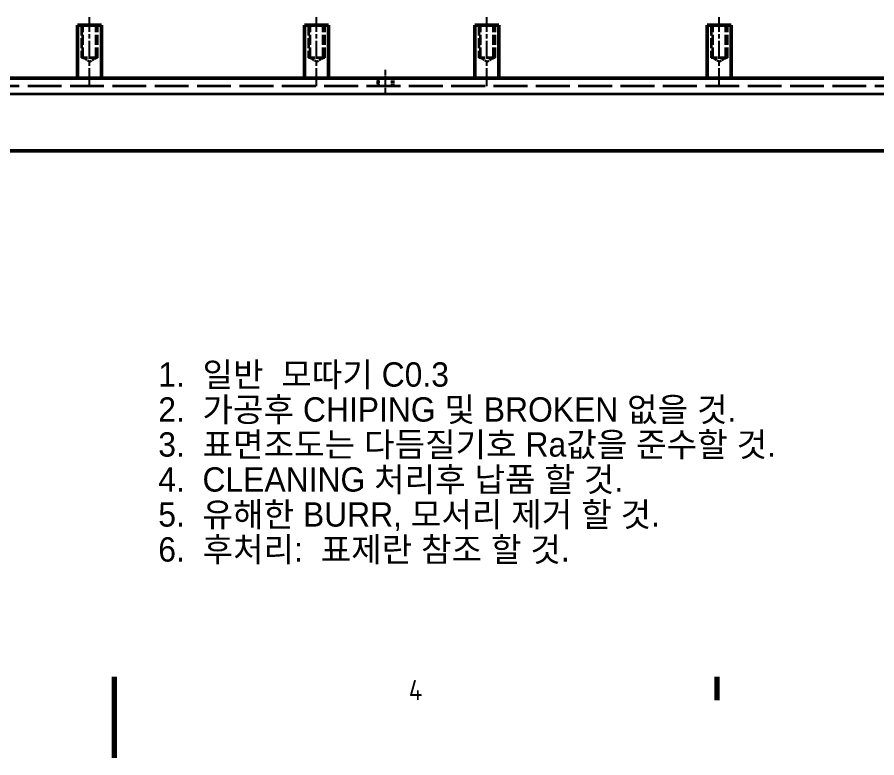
# Model space of a CAD drawing. Header units: millimetres. Extents: x 0 to 1188, y 0 to 840.
# Drawn here: x 570 to 782, y 0 to 182.7 of the extents above; entities that cross this region are included whole.
import ezdxf

# ---------------------------------------------------------------- set-up
doc = ezdxf.new("R2010")
doc.units = ezdxf.units.MM
doc.header["$LTSCALE"] = 2
doc.linetypes.add('CHAIN', pattern=[0.35429999999999995, 0.2362, -0.0295, 0.0591, -0.0295])
doc.linetypes.add('DASHED', pattern=[0.2067, 0.1654, -0.0413])
doc.layers.get('0').update_dxf_attribs({"lineweight": 25})
for name, color, linetype, lineweight in [('가려진 것(ISO)', 5, 'DASHED', 35), ('가시적인 것(ISO)', 7, 'Continuous', 50), ('가시적인 좁은 것(ISO)', 1, 'Continuous', 35), ('경계(ISO)', 7, 'Continuous', 70), ('기호(ISO)', 7, 'Continuous', 25), ('중심선(ISO)', 1, 'Continuous', 25)]:
    doc.layers.add(name, color=color, linetype=linetype, lineweight=lineweight)
doc.styles.add('ISO Proportional', font='arial.ttf')
doc.styles.add('ISO ProportionalPSTEK', font='isocp.shx')

# ---------------------------------------------------------------- blocks, each defined once
blk = doc.blocks.new('경계 Default Border')
at = {"layer": '경계(ISO)'}
blk.add_line((371.25, 10), (371.25, 7.099999785423279), dxfattribs=at)
at = {"layer": '경계(ISO)', "flags": 128}
blk.add_lwpolyline([(297.0000076293945, 0), (297.0000076293945, 10)], dxfattribs=at)
at = {"layer": '경계(ISO)', "color": 1, "insert": (333.2695584321705, 7.1), "char_height": 2.5, "attachment_point": 7, "style": 'ISO ProportionalPSTEK'}
blk.add_mtext('4', dxfattribs=at)
blk = doc.blocks.new('주석-판금')
at = {"layer": '기호(ISO)', "color": 7, "insert": (-40.77821254730225, 12.36000609584153), "char_height": 3.00000011920929, "width": 116.6778124165837, "attachment_point": 1, "line_spacing_factor": 0.8627303838729858, "style": 'ISO Proportional'}
blk.add_mtext('\\f굴림|b0|i0;\\H3.0000;1.  일반  모따기 C0.3\\P2.  가공후 CHIPING 및 BROKEN 없을 것.\\P3.  표면조도는 다듬질기호 Ra값을 준수할 것.\\P4.  CLEANING 처리후 납품 할 것.\\P5.  유해한 BURR, 모서리 제거 할 것.\\P6.  후처리:  표제란 참조 할 것.', dxfattribs=at)

msp = doc.modelspace()

# ---------------------------------------------------------------- linework, layer by layer
at = {"layer": '가려진 것(ISO)', "ltscale": 7.618686199188232}
for p, q in [((585.8174005348435, 180.6541629312848), (585.8174005348435, 172.6541629312848)), ((586.1964005348435, 172.6541629312848), (586.1964005348435, 180.6541629312848)), ((589.4384005348435, 172.6541629312848), (589.4384005348435, 180.6541629312848)), ((589.8174005348435, 172.6541629312848), (589.8174005348435, 180.6541629312848)), ((641.8174005348436, 180.6541629312622), (641.8174005348436, 172.6541629312621)), ((642.1964005348435, 172.6541629312621), (642.1964005348435, 180.6541629312622)), ((645.4384005348436, 172.6541629312621), (645.4384005348436, 180.6541629312622)), ((645.8174005348435, 172.6541629312621), (645.8174005348435, 180.6541629312622)), ((683.8174005348435, 180.6541629312847), (683.8174005348435, 172.6541629312847)), ((684.1964005348436, 172.6541629312847), (684.1964005348436, 180.6541629312847)), ((687.4384005348435, 172.6541629312847), (687.4384005348435, 180.6541629312847)), ((687.8174005348435, 172.6541629312847), (687.8174005348435, 180.6541629312847)), ((741.1174005348436, 180.6541629312765), (741.1174005348436, 172.6541629312765)), ((741.4964005348435, 172.6541629312765), (741.4964005348435, 180.6541629312765)), ((744.7384005348435, 172.6541629312765), (744.7384005348435, 180.6541629312765)), ((745.1174005348436, 172.6541629312765), (745.1174005348436, 180.6541629312765))]:
    msp.add_line(p, q, dxfattribs=at)
at = {"layer": '가려진 것(ISO)', "ltscale": 5.983680725097656}
for p, q in [((589.8174005348436, 172.6541629312848), (585.8174005348435, 172.6541629312848)), ((645.8174005348435, 172.6541629312621), (641.8174005348435, 172.6541629312621)), ((687.8174005348435, 172.6541629312847), (683.8174005348435, 172.6541629312847)), ((745.1174005348436, 172.6541629312765), (741.1174005348436, 172.6541629312765))]:
    msp.add_line(p, q, dxfattribs=at)
at = {"layer": '가려진 것(ISO)', "ltscale": 1.80089795589447}
for p, q in [((587.8174005348435, 171.6801678678411), (586.1964005348435, 172.6541629312848)), ((587.8174005348435, 171.6801678678411), (589.4384005348435, 172.6541629312848)), ((643.8174005348435, 171.6801678678185), (642.1964005348435, 172.6541629312621)), ((643.8174005348435, 171.6801678678185), (645.4384005348436, 172.6541629312621)), ((685.8174005348435, 171.680167867841), (684.1964005348436, 172.6541629312847)), ((685.8174005348435, 171.680167867841), (687.4384005348435, 172.6541629312847)), ((743.1174005348436, 171.6801678678328), (741.4964005348435, 172.6541629312765)), ((743.1174005348436, 171.6801678678328), (744.7384005348435, 172.6541629312765))]:
    msp.add_line(p, q, dxfattribs=at)
at = {"layer": '가려진 것(ISO)', "ltscale": 1.904596567153931}
for p, q in [((658.8174005348435, 167.6541629313155), (658.8174005348435, 165.6541629313155)), ((659.1964005348434, 165.6541629313155), (659.1964005348434, 167.6541629313155)), ((662.4384005348435, 165.6541629313155), (662.4384005348435, 167.6541629313155)), ((662.8174005348434, 165.6541629313155), (662.8174005348434, 167.6541629313155))]:
    msp.add_line(p, q, dxfattribs=at)
at = {"layer": '가려진 것(ISO)', "ltscale": 25.26474189758301}
msp.add_line((1071.817400534843, 165.6541629312534), (319.8174005348434, 165.6541629312532), dxfattribs=at)
at = {"layer": '가시적인 것(ISO)'}
for p, q in [((584.8674005348436, 180.6541629312848), (590.7674005348435, 180.6541629312848)), ((584.8674005348436, 167.6541629312848), (584.8674005348436, 180.6541629312848)), ((590.7674005348435, 167.6541629312848), (590.7674005348435, 180.6541629312848)), ((640.8674005348435, 180.6541629312622), (646.7674005348435, 180.6541629312622)), ((640.8674005348437, 167.6541629312621), (640.8674005348437, 180.6541629312622)), ((646.7674005348435, 167.6541629312621), (646.7674005348435, 180.6541629312622)), ((682.8674005348435, 180.6541629312847), (688.7674005348435, 180.6541629312847)), ((682.8674005348435, 167.6541629312847), (682.8674005348435, 180.6541629312847)), ((688.7674005348435, 167.6541629312847), (688.7674005348435, 180.6541629312847)), ((740.1674005348435, 180.6541629312765), (746.0674005348436, 180.6541629312765)), ((740.1674005348435, 167.6541629312765), (740.1674005348435, 180.6541629312765)), ((746.0674005348436, 167.6541629312765), (746.0674005348436, 180.6541629312765)), ((319.8174005348436, 167.6541629312532), (1071.817400534844, 167.6541629312533)), ((1075.817400534843, 149.6541629312522), (315.8174005348434, 149.654162931252))]:
    msp.add_line(p, q, dxfattribs=at)
at = {"layer": '가시적인 좁은 것(ISO)'}
msp.add_line((1071.817400534843, 163.6541629312521), (319.8174005348434, 163.654162931252), dxfattribs=at)
at = {"layer": '중심선(ISO)', "linetype": 'CHAIN', "ltscale": 9.445162773132324}
for p, q in [((587.8174005348434, 165.6541629312848), (587.8174005348434, 182.6541629312848)), ((643.8174005348435, 165.6541629312622), (643.8174005348435, 182.6541629312621)), ((685.8174005348435, 165.6541629312847), (685.8174005348435, 182.6541629312847)), ((743.1174005348435, 165.6541629312765), (743.1174005348435, 182.6541629312765))]:
    msp.add_line(p, q, dxfattribs=at)
at = {"layer": '중심선(ISO)', "linetype": 'CHAIN', "ltscale": 3.333522319793701}
msp.add_line((660.8174005348435, 163.6541629313156), (660.8174005348435, 169.6541629313154), dxfattribs=at)

# ---------------------------------------------------------------- block references
at = {"xscale": 2, "yscale": 2, "zscale": 2}
for name, p in [('경계 Default Border', (0, 0)), ('주석-판금', (686.3353726384782, 72.8167841099291))]:
    msp.add_blockref(name, p, dxfattribs=at)

doc.saveas('drawing.dxf')
